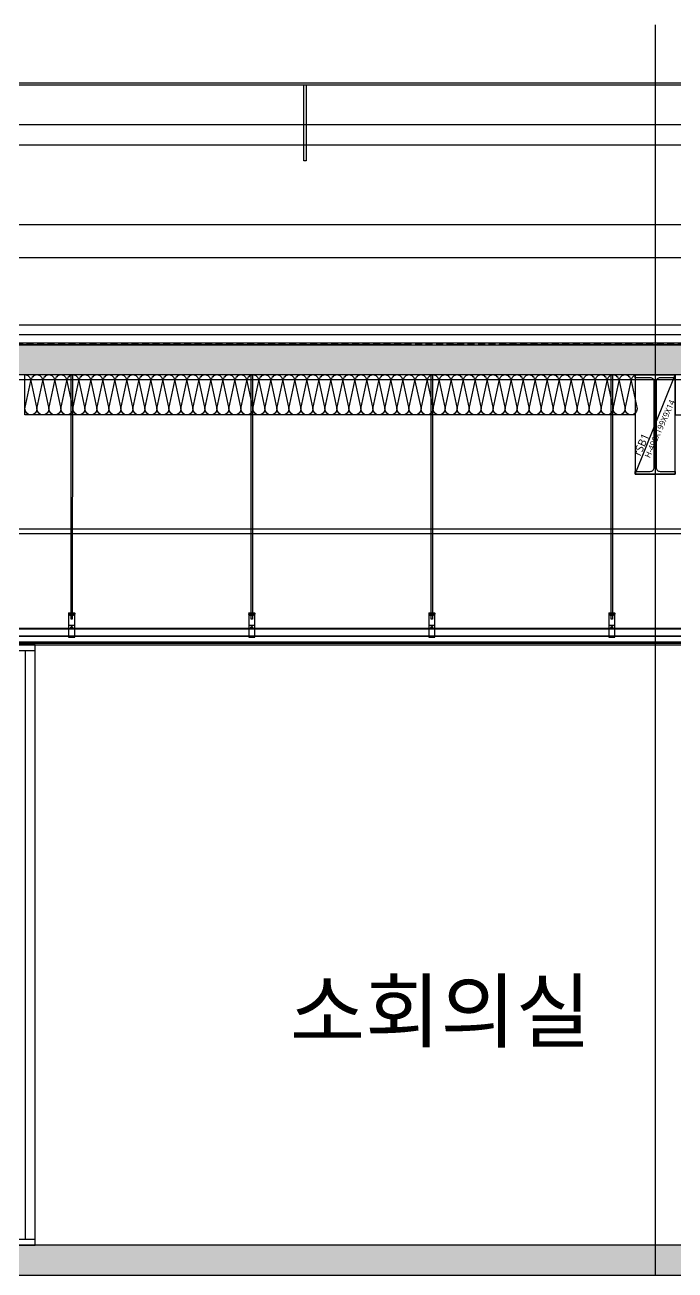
# Model space of a CAD drawing. Header units: millimetres. Extents: x 0 to 672800, y 0 to 118800.
# Drawn here: x 590992 to 594242, y 77370 to 83595 of the extents above; entities that cross this region are included whole.
import ezdxf
from ezdxf.enums import TextEntityAlignment as Align

# ---------------------------------------------------------------- set-up
doc = ezdxf.new("R2010")
doc.units = ezdxf.units.MM
doc.header["$LTSCALE"] = 200
doc.linetypes.add('CEN-GAUN', pattern=[32.2, 30, -1, 0.2, -1])
doc.linetypes.add('HIDDEN', pattern=[0.375, 0.25, -0.125])
doc.layers.get('DEFPOINTS').update_dxf_attribs({"color": 137})
for name, color, linetype in [('01단열재', 252, 'Continuous'), ('09GIRDER', 2, 'Continuous'), ('3', 3, 'Continuous'), ('5핸드레일', 5, 'Continuous'), ('6ELE', 6, 'Continuous'), ('6방수', 6, 'HIDDEN'), ('8ELE', 8, 'Continuous'), ('A-CON', 2, 'Continuous'), ('A-wall-유리파티션', 5, 'Continuous'), ('CEN', 1, 'CEN-GAUN'), ('ELE-6', 6, 'Continuous'), ('ELE-STL', 252, 'Continuous'), ('HAT-254', 254, 'Continuous'), ('HAT-INS', 252, 'Continuous'), ('S-253', 252, 'Continuous'), ('WALL-GLASS', 4, 'Continuous'), ('X-ER', 15, 'ER-X')]:
    doc.layers.add(name, color=color, linetype=linetype)
doc.layers.add('TXT-1', color=137, linetype='Continuous', plot=False)
doc.styles.get("Standard").update_dxf_attribs({"font": 'arial.ttf'})
doc.styles.add('스타일1', font='malgun.ttf')
doc.linetypes.add('ER-X', pattern='A,10,-0.8,["X",Standard,S=0.6,R=0,X=-0.15,Y=-0.3],-0.8', length=11.6)

# ---------------------------------------------------------------- blocks, each defined once
blk = doc.blocks.new('*U268')
at = {"layer": 'HAT-INS'}
for points in [[(-855.3, 0, -0.414214), (-870.3, 15), (-855.3, 85, 1), (-885.3, 85), (-870.3, 15, -0.414214), (-885.3, 0, 0.414214)], [(-825.3, 0, -0.414214), (-840.3, 15), (-825.3, 85, 1), (-855.3, 85), (-840.3, 15, -0.414214), (-855.3, 0, 0.414214)], [(-795.3, 0, -0.414214), (-810.3, 15), (-795.3, 85, 1), (-825.3, 85), (-810.3, 15, -0.414214), (-825.3, 0, 0.414214)], [(-765.3, 0, -0.414214), (-780.3, 15), (-765.3, 85, 1), (-795.3, 85), (-780.3, 15, -0.414214), (-795.3, 0, 0.414214)], [(-735.3, 0, -0.414214), (-750.3, 15), (-735.3, 85, 1), (-765.3, 85), (-750.3, 15, -0.414214), (-765.3, 0, 0.414214)], [(-705.3, 0, -0.414214), (-720.3, 15), (-705.3, 85, 1), (-735.3, 85), (-720.3, 15, -0.414214), (-735.3, 0, 0.414214)], [(-675.3, 0, -0.414214), (-690.3, 15), (-675.3, 85, 1), (-705.3, 85), (-690.3, 15, -0.414214), (-705.3, 0, 0.414214)], [(-645.3, 0, -0.414214), (-660.3, 15), (-645.3, 85, 1), (-675.3, 85), (-660.3, 15, -0.414214), (-675.3, 0, 0.414214)], [(-615.3, 0, -0.414214), (-630.3, 15), (-615.3, 85, 1), (-645.3, 85), (-630.3, 15, -0.414214), (-645.3, 0, 0.414214)], [(-585.3, 0, -0.414214), (-600.3, 15), (-585.3, 85, 1), (-615.3, 85), (-600.3, 15, -0.414214), (-615.3, 0, 0.414214)], [(-555.3, 0, -0.414214), (-570.3, 15), (-555.3, 85, 1), (-585.3, 85), (-570.3, 15, -0.414214), (-585.3, 0, 0.414214)], [(-525.3, 0, -0.414214), (-540.3, 15), (-525.3, 85, 1), (-555.3, 85), (-540.3, 15, -0.414214), (-555.3, 0, 0.414214)], [(-495.3, 0, -0.414214), (-510.3, 15), (-495.3, 85, 1), (-525.3, 85), (-510.3, 15, -0.414214), (-525.3, 0, 0.414214)], [(-465.3, 0, -0.414214), (-480.3, 15), (-465.3, 85, 1), (-495.3, 85), (-480.3, 15, -0.414214), (-495.3, 0, 0.414214)], [(-435.3, 0, -0.414214), (-450.3, 15), (-435.3, 85, 1), (-465.3, 85), (-450.3, 15, -0.414214), (-465.3, 0, 0.414214)], [(-405.3, 0, -0.414214), (-420.3, 15), (-405.3, 85, 1), (-435.3, 85), (-420.3, 15, -0.414214), (-435.3, 0, 0.414214)], [(-375.3, 0, -0.414214), (-390.3, 15), (-375.3, 85, 1), (-405.3, 85), (-390.3, 15, -0.414214), (-405.3, 0, 0.414214)], [(-345.3, 0, -0.414214), (-360.3, 15), (-345.3, 85, 1), (-375.3, 85), (-360.3, 15, -0.414214), (-375.3, 0, 0.414214)], [(-315.3, 0, -0.414214), (-330.3, 15), (-315.3, 85, 1), (-345.3, 85), (-330.3, 15, -0.414214), (-345.3, 0, 0.414214)], [(-285.3, 0, -0.414214), (-300.3, 15), (-285.3, 85, 1), (-315.3, 85), (-300.3, 15, -0.414214), (-315.3, 0, 0.414214)], [(-255.3, 0, -0.414214), (-270.3, 15), (-255.3, 85, 1), (-285.3, 85), (-270.3, 15, -0.414214), (-285.3, 0, 0.414214)], [(-225.3, 0, -0.414214), (-240.3, 15), (-225.3, 85, 1), (-255.3, 85), (-240.3, 15, -0.414214), (-255.3, 0, 0.414214)], [(-195.3, 0, -0.414214), (-210.3, 15), (-195.3, 85, 1), (-225.3, 85), (-210.3, 15, -0.414214), (-225.3, 0, 0.414214)], [(-165.3, 0, -0.414214), (-180.3, 15), (-165.3, 85, 1), (-195.3, 85), (-180.3, 15, -0.414214), (-195.3, 0, 0.414214)], [(-135.3, 0, -0.414214), (-150.3, 15), (-135.3, 85, 1), (-165.3, 85), (-150.3, 15, -0.414214), (-165.3, 0, 0.414214)], [(-105.3, 0, -0.414214), (-120.3, 15), (-105.3, 85, 1), (-135.3, 85), (-120.3, 15, -0.414214), (-135.3, 0, 0.414214)], [(-75.3, 0, -0.414214), (-90.3, 15), (-75.3, 85, 1), (-105.3, 85), (-90.3, 15, -0.414214), (-105.3, 0, 0.414214)], [(-45.3, 0, -0.414214), (-60.3, 15), (-45.3, 85, 1), (-75.3, 85), (-60.3, 15, -0.414214), (-75.3, 0, 0.414214)], [(-15.3, 0, -0.414214), (-30.3, 15), (-15.3, 85, 1), (-45.3, 85), (-30.3, 15, -0.414214), (-45.3, 0, 0.414214)], [(14.7, 0, -0.414214), (-0.3, 15), (14.7, 85, 1), (-15.3, 85), (-0.3, 15, -0.414214), (-15.3, 0, 0.414214)], [(44.7, 0, -0.414214), (29.7, 15), (44.7, 85, 1), (14.7, 85), (29.7, 15, -0.414214), (14.7, 0, 0.414214)], [(74.7, 0, -0.414214), (59.7, 15), (74.7, 85, 1), (44.7, 85), (59.7, 15, -0.414214), (44.7, 0, 0.414214)], [(104.7, 0, -0.414214), (89.7, 15), (104.7, 85, 1), (74.7, 85), (89.7, 15, -0.414214), (74.7, 0, 0.414214)], [(134.7, 0, -0.414214), (119.7, 15), (134.7, 85, 1), (104.7, 85), (119.7, 15, -0.414214), (104.7, 0, 0.414214)], [(164.7, 0, -0.414214), (149.7, 15), (164.7, 85, 1), (134.7, 85), (149.7, 15, -0.414214), (134.7, 0, 0.414214)], [(194.7, 0, -0.414214), (179.7, 15), (194.7, 85, 1), (164.7, 85), (179.7, 15, -0.414214), (164.7, 0, 0.414214)], [(224.7, 0, -0.414214), (209.7, 15), (224.7, 85, 1), (194.7, 85), (209.7, 15, -0.414214), (194.7, 0, 0.414214)], [(254.7, 0, -0.414214), (239.7, 15), (254.7, 85, 1), (224.7, 85), (239.7, 15, -0.414214), (224.7, 0, 0.414214)], [(284.7, 0, -0.414214), (269.7, 15), (284.7, 85, 1), (254.7, 85), (269.7, 15, -0.414214), (254.7, 0, 0.414214)], [(314.7, 0, -0.414214), (299.7, 15), (314.7, 85, 1), (284.7, 85), (299.7, 15, -0.414214), (284.7, 0, 0.414214)], [(344.7, 0, -0.414214), (329.7, 15), (344.7, 85, 1), (314.7, 85), (329.7, 15, -0.414214), (314.7, 0, 0.414214)], [(374.7, 0, -0.414214), (359.7, 15), (374.7, 85, 1), (344.7, 85), (359.7, 15, -0.414214), (344.7, 0, 0.414214)], [(404.7, 0, -0.414214), (389.7, 15), (404.7, 85, 1), (374.7, 85), (389.7, 15, -0.414214), (374.7, 0, 0.414214)], [(434.7, 0, -0.414214), (419.7, 15), (434.7, 85, 1), (404.7, 85), (419.7, 15, -0.414214), (404.7, 0, 0.414214)], [(464.7, 0, -0.414214), (449.7, 15), (464.7, 85, 1), (434.7, 85), (449.7, 15, -0.414214), (434.7, 0, 0.414214)], [(494.7, 0, -0.414214), (479.7, 15), (494.7, 85, 1), (464.7, 85), (479.7, 15, -0.414214), (464.7, 0, 0.414214)], [(524.7, 0, -0.414214), (509.7, 15), (524.7, 85, 1), (494.7, 85), (509.7, 15, -0.414214), (494.7, 0, 0.414214)], [(554.7, 0, -0.414214), (539.7, 15), (554.7, 85, 1), (524.7, 85), (539.7, 15, -0.414214), (524.7, 0, 0.414214)], [(584.7, 0, -0.414214), (569.7, 15), (584.7, 85, 1), (554.7, 85), (569.7, 15, -0.414214), (554.7, 0, 0.414214)], [(614.7, 0, -0.414214), (599.7, 15), (614.7, 85, 1), (584.7, 85), (599.7, 15, -0.414214), (584.7, 0, 0.414214)], [(644.7, 0, -0.414214), (629.7, 15), (644.7, 85, 1), (614.7, 85), (629.7, 15, -0.414214), (614.7, 0, 0.414214)]]:
    blk.add_lwpolyline(points, format="xyb", dxfattribs=at)
blk = doc.blocks.new('SG-rSB1')
at = {"layer": '09GIRDER', "flags": 128}
blk.add_lwpolyline([(-99.5, -496), (-99.5, -482), (-24.5, -482, 0.414214), (-4.5, -462), (-4.5, -34, 0.414214), (-24.5, -14), (-99.5, -14), (-99.5, 0), (99.5, 0), (99.5, -14), (24.5, -14, 0.414214), (4.5, -34), (4.5, -462, 0.414214), (24.5, -482), (99.5, -482), (99.5, -496)], format="xyb", close=True, dxfattribs=at)
at = {"layer": 'DEFPOINTS'}
blk.add_line((-99.5, -496), (99.5, 0), dxfattribs=at)
at = {"layer": 'DEFPOINTS', "style": '스타일1'}
for s, height, p in [('H-496X199X9X14', 30, (23.1, -269.2)), ('rSB1', 40, (-69, -348, 0))]:
    blk.add_text(s, height=height, rotation=65.95413, dxfattribs=at).set_placement(p, align=Align.MIDDLE_CENTER)
blk = doc.blocks.new('*U330')
at = {"layer": 'A-wall-유리파티션'}
for p, q in [((107599.9, 48802.7), (107499.9, 48802.7)), ((107499.9, 45862.7), (107599.9, 45862.7))]:
    blk.add_line(p, q, dxfattribs=at)
blk.add_lwpolyline([(107599.9, 48832.7), (107499.9, 48832.7), (107499.9, 45832.7), (107599.9, 45832.7), (107599.9, 48832.7)], dxfattribs=at)
at = {"layer": 'WALL-GLASS'}
blk.add_line((107549.9, 45862.7), (107549.9, 48802.7), dxfattribs=at)
blk = doc.blocks.new('R-HAND2')
at = {"layer": '5핸드레일'}
blk.add_lwpolyline([(-6, 451), (6, 451), (6, 70), (-6, 70)], close=True, dxfattribs=at)

msp = doc.modelspace()

# ---------------------------------------------------------------- hatches: boundary and pattern name
at = {"layer": 'HAT-254'}
h = msp.add_hatch(color=256, dxfattribs=at)
h.dxf.hatch_style = 1
h.paths.add_polyline_path([(597492.3, 81844.9), (597492.3, 82594.9), (597342.3, 82594.9), (597342.3, 82444.9), (597192.3, 82414.9), (597192.3, 82294.9), (597372.3, 82294.9), (597342.3, 82254.9), (597342.3, 81994.9), (573937.6, 81994.9), (573937.6, 81844.9)])
h = msp.add_hatch(color=256, dxfattribs=at)
h.dxf.hatch_style = 1
h.paths.add_polyline_path([(573937.6, 77494.9), (573937.6, 77344.9), (597642.3, 77344.9), (597642.3, 77494.9)])

# ---------------------------------------------------------------- linework, layer by layer
at = {"color": 8}
for p, q in [((597328.9, 80576.9), (573955.6, 80576.9)), ((597328.9, 80573.9), (573955.6, 80573.9)), ((591210.6, 80594.9), (591240.6, 80594.9)), ((591218.7, 80582.9), (591232.4, 80582.9)), ((591225.6, 80589.1), (591225.6, 80576.7)), ((592110.6, 80594.9), (592140.6, 80594.9)), ((592118.7, 80582.9), (592132.4, 80582.9)), ((592125.6, 80589.1), (592125.6, 80576.7)), ((593010.6, 80594.9), (593040.6, 80594.9)), ((593018.7, 80582.9), (593032.4, 80582.9)), ((593025.6, 80589.1), (593025.6, 80576.7)), ((593910.6, 80594.9), (593940.6, 80594.9)), ((593918.7, 80582.9), (593932.4, 80582.9)), ((593925.6, 80589.1), (593925.6, 80576.7)), ((597328.9, 80539.9), (573955.6, 80539.9)), ((597328.9, 80536.9), (573955.6, 80536.9))]:
    msp.add_line(p, q, dxfattribs=at)
at = {"color": 1}
for p, q in [((597342.3, 80509.9), (573965.6, 80509.9)), ((597342.3, 80502.9), (573965.6, 80502.9)), ((597342.3, 80494.9), (573965.6, 80494.9))]:
    msp.add_line(p, q, dxfattribs=at)
at = {"color": 8}
for points in [[(591229, 81844.9), (591228.9, 80624.8), (591222.3, 80624.8), (591222.3, 81844.9)], [(592129, 81844.9), (592128.9, 80624.8), (592122.3, 80624.8), (592122.3, 81844.9)], [(593029, 81844.9), (593028.9, 80624.8), (593022.3, 80624.8), (593022.3, 81844.9)], [(593929, 81844.9), (593928.9, 80624.8), (593922.3, 80624.8), (593922.3, 81844.9)], [(591210.6, 80654), (591211.9, 80656), (591239.3, 80656), (591240.6, 80654), (591240.6, 80649), (591239.3, 80647), (591211.9, 80647), (591210.6, 80649), (591240.6, 80649)], [(591234.3, 80647), (591234.3, 80641.9), (591216.7, 80641.9), (591216.7, 80647)], [(592110.6, 80654), (592111.9, 80656), (592139.3, 80656), (592140.6, 80654), (592140.6, 80649), (592139.3, 80647), (592111.9, 80647), (592110.6, 80649), (592140.6, 80649)], [(592134.3, 80647), (592134.3, 80641.9), (592116.7, 80641.9), (592116.7, 80647)], [(593010.6, 80654), (593011.9, 80656), (593039.3, 80656), (593040.6, 80654), (593040.6, 80649), (593039.3, 80647), (593011.9, 80647), (593010.6, 80649), (593040.6, 80649)], [(593034.3, 80647), (593034.3, 80641.9), (593016.7, 80641.9), (593016.7, 80647)], [(593910.6, 80654), (593911.9, 80656), (593939.3, 80656), (593940.6, 80654), (593940.6, 80649), (593939.3, 80647), (593911.9, 80647), (593910.6, 80649), (593940.6, 80649)], [(593934.3, 80647), (593934.3, 80641.9), (593916.7, 80641.9), (593916.7, 80647)]]:
    msp.add_lwpolyline(points, dxfattribs=at)
for points in [[(591240.6, 80654), (591210.6, 80654), (591210.6, 80534.9), (591240.6, 80534.9)], [(592140.6, 80654), (592110.6, 80654), (592110.6, 80534.9), (592140.6, 80534.9)], [(593040.6, 80654), (593010.6, 80654), (593010.6, 80534.9), (593040.6, 80534.9)], [(593940.6, 80654), (593910.6, 80654), (593910.6, 80534.9), (593940.6, 80534.9)]]:
    msp.add_lwpolyline(points, close=True, dxfattribs=at)
for centre, radius in [((591225.6, 80582.9), 4.25), ((591225.6, 80582.9), 3.25), ((592125.6, 80582.9), 4.25), ((592125.6, 80582.9), 3.25), ((593025.6, 80582.9), 4.25), ((593025.6, 80582.9), 3.25), ((593925.6, 80582.9), 4.25), ((593925.6, 80582.9), 3.25)]:
    msp.add_circle(centre, radius, dxfattribs=at)
at = {"layer": '01단열재'}
for points in [[(594241.8, 81844.9), (594241.8, 81644.9), (597542.3, 81644.9), (597542.3, 82644.9), (597342.3, 82644.9)], [(594042.8, 81844.9), (594042.8, 81644.9), (590991.8, 81644.9), (590991.8, 81844.9)]]:
    msp.add_lwpolyline(points, dxfattribs=at)
at = {"layer": '3'}
msp.add_line((573937.6, 82094.9), (597282.3, 82094.9), dxfattribs=at)
at = {"layer": '5핸드레일'}
for p, q in [((573937.6, 83304.9), (597156.3, 83304.9)), ((573937.6, 83295.9), (597156.3, 83295.9))]:
    msp.add_line(p, q, dxfattribs=at)
at = {"layer": '6ELE'}
msp.add_lwpolyline([(597857.3, 83094.9), (573937.6, 83094.9)], dxfattribs=at)
at = {"layer": '6방수', "ltscale": 0.7}
msp.add_lwpolyline([(573937.6, 81999.9), (597327.3, 81999.9), (597337.3, 82009.9), (597337.3, 82256.6), (597366.1, 82294.9)], dxfattribs=at)
at = {"layer": '8ELE'}
for p, q in [((597292.3, 82594.9), (573937.6, 82594.9)), ((597172.3, 82431.1), (573937.6, 82431.1))]:
    msp.add_line(p, q, dxfattribs=at)
for points in [[(573937.6, 82994.9), (597247.3, 82994.9)], [(573937.6, 82004.9), (597322.3, 82004.9), (597332.3, 82014.9), (597332.3, 82258.3), (597359.8, 82294.9)]]:
    msp.add_lwpolyline(points, dxfattribs=at)
at = {"layer": 'A-CON'}
for points in [[(573937.6, 81994.9), (597342.3, 81994.9), (597342.3, 82254.9), (597372.3, 82294.9), (597192.3, 82294.9), (597192.3, 82414.9), (597342.3, 82444.9), (597342.3, 82594.9), (597492.3, 82594.9), (597492.3, 81844.9), (573937.6, 81844.9)], [(573937.6, 77344.9), (597642.3, 77344.9), (597642.3, 77494.9), (573937.6, 77494.9)]]:
    msp.add_lwpolyline(points, dxfattribs=at)
at = {"layer": 'CEN'}
for p, q in [((605801.1, 81994.9), (570337.6, 81994.9)), ((605801.1, 77494.9), (570337.6, 77494.9))]:
    msp.add_line(p, q, dxfattribs=at)
at = {"layer": 'DEFPOINTS'}
msp.add_line((594142.3, 83594.9), (594142.3, 76175.1), dxfattribs=at)
at = {"layer": 'ELE-STL'}
for p, q in [((584592.3, 81822.9), (597217.3, 81822.9)), ((584592.3, 81074.9), (597192.3, 81074.9)), ((584592.3, 81052.9), (597192.3, 81052.9))]:
    msp.add_line(p, q, dxfattribs=at)
msp.add_lwpolyline([(594042.8, 81348.9), (594241.8, 81348.9), (594241.8, 81844.9), (594042.8, 81844.9)], close=True, dxfattribs=at)
at = {"layer": 'X-ER', "color": 15, "ltscale": 0.2}
msp.add_lwpolyline([(597282.3, 82044.9), (573937.6, 82044.9)], dxfattribs=at)

# ---------------------------------------------------------------- block references
at = {"layer": '5핸드레일'}
msp.add_blockref('R-HAND2', (592392.3, 82844.9), dxfattribs=at)
at = {"layer": 'ELE-6', "rotation": 180.0000115722648}
msp.add_blockref('*U330', (698542.3, 126327.7), dxfattribs=at)
at = {"layer": 'HAT-INS', "xscale": -2, "yscale": 2, "zscale": 2, "rotation": 180}
msp.add_blockref('*U268', (592762.5, 81844.9), dxfattribs=at)
at = {"layer": 'S-253'}
msp.add_blockref('SG-rSB1', (594142.3, 81844.9), dxfattribs=at)

# ---------------------------------------------------------------- texts
at = {"layer": 'TXT-1', "style": '스타일1'}
msp.add_text('소회의실', height=300, dxfattribs=at).set_placement((593069.3, 78664.7), align=Align.MIDDLE_CENTER)

doc.saveas('drawing.dxf')
